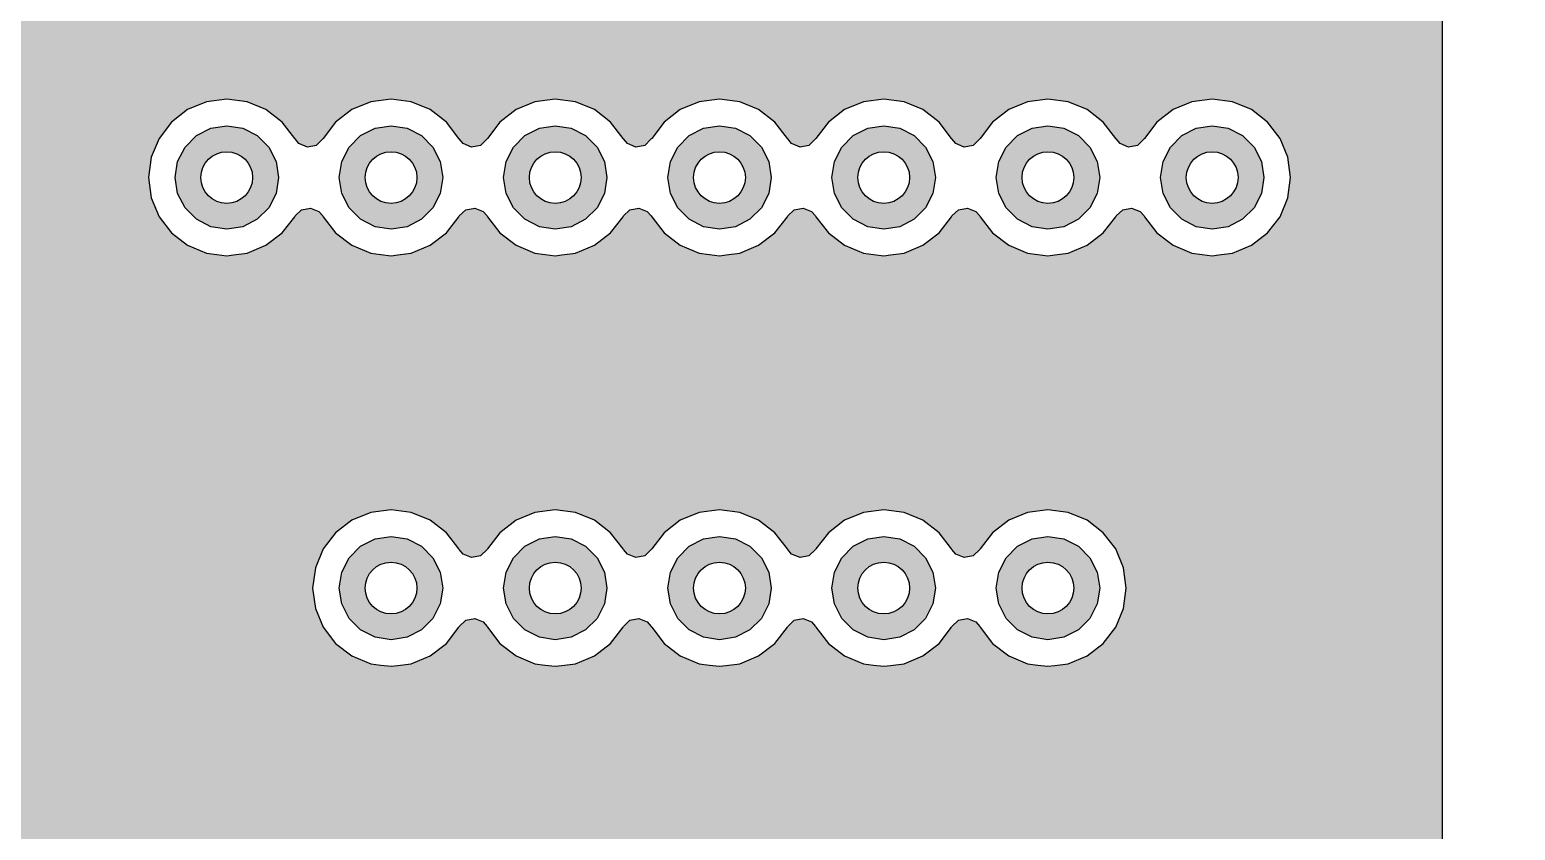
# Model space of a CAD drawing. Header units: millimetres. Extents: x -3894 to -3474, y -291 to 6.
# Drawn here: x -3807.36 to -3795.87, y -195.25 to -189.06 of the extents above; entities that cross this region are included whole.
import ezdxf

# ---------------------------------------------------------------- set-up
doc = ezdxf.new("R2010")
doc.units = ezdxf.units.MM
doc.layers.add('BLACK', color=7, linetype='Continuous')

msp = doc.modelspace()

# ---------------------------------------------------------------- hatches: boundary and pattern name
h = msp.add_hatch(color=256)
h.paths.add_polyline_path([(-3808.922, -186.188), (-3821.21, -186.188), (-3821.21, -188.675), (-3820.441, -188.675), (-3820.441, -189.675), (-3820.441, -189.675), (-3820.441, -190.199), (-3820.441, -193.36), (-3820.441, -193.365), (-3820.419, -193.431), (-3820.364, -193.475), (-3820.314, -193.496), (-3820.279, -193.51), (-3820.154, -193.607), (-3820.057, -193.732), (-3819.997, -193.878), (-3819.976, -194.035), (-3819.997, -194.192), (-3820.057, -194.338), (-3820.154, -194.463), (-3820.279, -194.559), (-3820.364, -194.595), (-3820.368, -194.596), (-3820.421, -194.642), (-3820.441, -194.709), (-3820.441, -196.549), (-3820.441, -197.056), (-3808.922, -197.056), (-3808.922, -189.433), (-3808.961, -189.34), (-3808.961, -189.34), (-3808.982, -189.183), (-3808.961, -189.026), (-3808.961, -189.026), (-3808.922, -188.933)])
h.paths.add_polyline_path([(-3811.986, -188.421, -1), (-3812.386, -188.421, -1)], flags=16)
h.paths.add_polyline_path([(-3813.256, -188.421, -1), (-3813.656, -188.421, -1)], flags=16)
h.paths.add_polyline_path([(-3810.716, -191.596, -1), (-3811.116, -191.596, -1)], flags=16)
h.paths.add_polyline_path([(-3811.986, -191.596, -1), (-3812.386, -191.596, -1)], flags=16)
h.paths.add_polyline_path([(-3814.526, -188.421, -1), (-3814.926, -188.421, -1)], flags=16)
h.paths.add_polyline_path([(-3813.256, -191.596, -1), (-3813.656, -191.596, -1)], flags=16)
h.paths.add_polyline_path([(-3815.796, -188.421, -1), (-3816.196, -188.421, -1)], flags=16)
h.paths.add_polyline_path([(-3814.526, -191.596, -1), (-3814.926, -191.596, -1)], flags=16)
h.paths.add_polyline_path([(-3815.796, -191.596, -1), (-3816.196, -191.596, -1)], flags=16)
h.paths.add_polyline_path([(-3817.066, -188.421, -1), (-3817.466, -188.421, -1)], flags=16)
h.paths.add_polyline_path([(-3817.066, -191.596, -1), (-3817.466, -191.596, -1)], flags=16)
h.paths.add_polyline_path([(-3818.336, -191.596, -1), (-3818.736, -191.596, -1)], flags=16)
h.paths.add_polyline_path([(-3795.233, -186.188), (-3796.424, -186.188), (-3796.518, -186.309), (-3796.643, -186.405), (-3796.789, -186.466), (-3796.894, -186.48), (-3796.946, -186.486), (-3797.024, -186.476), (-3797.103, -186.466), (-3797.249, -186.405), (-3797.374, -186.309), (-3797.467, -186.188), (-3808.161, -186.188), (-3808.219, -186.212), (-3808.294, -186.222), (-3808.376, -186.232), (-3808.458, -186.222), (-3808.533, -186.212), (-3808.591, -186.188), (-3808.922, -186.188), (-3808.922, -188.933), (-3808.9, -188.88), (-3808.804, -188.755), (-3808.679, -188.658), (-3808.533, -188.598), (-3808.533, -188.598), (-3808.376, -188.577), (-3808.219, -188.598), (-3808.219, -188.598), (-3808.149, -188.627), (-3808.073, -188.658), (-3808.051, -188.675), (-3807.948, -188.755), (-3807.851, -188.88), (-3807.791, -189.026), (-3807.774, -189.156), (-3807.77, -189.183), (-3807.791, -189.34), (-3807.851, -189.486), (-3807.948, -189.611), (-3808.073, -189.707), (-3808.219, -189.768), (-3808.324, -189.782), (-3808.376, -189.788), (-3808.454, -189.778), (-3808.533, -189.768), (-3808.679, -189.707), (-3808.804, -189.611), (-3808.9, -189.486), (-3808.922, -189.433), (-3808.922, -197.056), (-3806.162, -197.056), (-3806.264, -196.977), (-3806.36, -196.852), (-3806.421, -196.706), (-3806.421, -196.706), (-3806.442, -196.549), (-3806.421, -196.392), (-3806.421, -196.392), (-3806.36, -196.246), (-3806.264, -196.121), (-3806.139, -196.024), (-3805.993, -195.964), (-3805.993, -195.964), (-3805.836, -195.943), (-3805.679, -195.964), (-3805.679, -195.964), (-3805.533, -196.024), (-3805.408, -196.121), (-3805.299, -196.261), (-3805.278, -196.287), (-3805.213, -196.313), (-3805.144, -196.3), (-3805.097, -196.255), (-3804.994, -196.121), (-3804.869, -196.024), (-3804.723, -195.964), (-3804.723, -195.964), (-3804.566, -195.943), (-3804.409, -195.964), (-3804.409, -195.964), (-3804.263, -196.024), (-3804.138, -196.121), (-3804.029, -196.261), (-3804.008, -196.287), (-3803.943, -196.313), (-3803.874, -196.3), (-3803.827, -196.255), (-3803.724, -196.121), (-3803.599, -196.024), (-3803.453, -195.964), (-3803.453, -195.964), (-3803.296, -195.943), (-3803.139, -195.964), (-3803.139, -195.964), (-3802.993, -196.024), (-3802.868, -196.121), (-3802.759, -196.261), (-3802.738, -196.287), (-3802.673, -196.313), (-3802.604, -196.3), (-3802.557, -196.255), (-3802.454, -196.121), (-3802.329, -196.024), (-3802.183, -195.964), (-3802.183, -195.964), (-3802.026, -195.943), (-3801.869, -195.964), (-3801.869, -195.964), (-3801.723, -196.024), (-3801.598, -196.121), (-3801.489, -196.261), (-3801.468, -196.287), (-3801.403, -196.313), (-3801.334, -196.3), (-3801.287, -196.255), (-3801.184, -196.121), (-3801.059, -196.024), (-3800.913, -195.964), (-3800.913, -195.964), (-3800.756, -195.943), (-3800.599, -195.964), (-3800.599, -195.964), (-3800.453, -196.024), (-3800.328, -196.121), (-3800.219, -196.261), (-3800.198, -196.287), (-3800.133, -196.313), (-3800.064, -196.3), (-3800.017, -196.255), (-3799.914, -196.121), (-3799.789, -196.024), (-3799.643, -195.964), (-3799.643, -195.964), (-3799.486, -195.943), (-3799.329, -195.964), (-3799.329, -195.964), (-3799.183, -196.024), (-3799.058, -196.121), (-3798.949, -196.261), (-3798.928, -196.287), (-3798.863, -196.313), (-3798.794, -196.3), (-3798.747, -196.255), (-3798.644, -196.121), (-3798.519, -196.024), (-3798.373, -195.964), (-3798.373, -195.964), (-3798.216, -195.943), (-3798.059, -195.964), (-3798.059, -195.964), (-3797.913, -196.024), (-3797.788, -196.121), (-3797.691, -196.246), (-3797.631, -196.392), (-3797.61, -196.549), (-3797.631, -196.706), (-3797.691, -196.852), (-3797.788, -196.977), (-3797.89, -197.056), (-3796.438, -197.056), (-3796.438, -189.675), (-3796.438, -188.675), (-3795.233, -188.675)])
h.paths.add_polyline_path([(-3806.139, -189.674), (-3805.993, -189.614), (-3805.993, -189.614), (-3805.836, -189.593), (-3805.679, -189.614), (-3805.679, -189.614), (-3805.533, -189.674), (-3805.408, -189.771), (-3805.311, -189.896), (-3805.304, -189.906), (-3805.278, -189.937), (-3805.213, -189.963), (-3805.144, -189.95), (-3805.097, -189.905), (-3804.994, -189.771), (-3804.869, -189.674), (-3804.723, -189.614), (-3804.723, -189.614), (-3804.566, -189.593), (-3804.409, -189.614), (-3804.409, -189.614), (-3804.263, -189.674), (-3804.138, -189.771), (-3804.041, -189.896), (-3804.034, -189.906), (-3804.008, -189.937), (-3803.943, -189.963), (-3803.874, -189.95), (-3803.827, -189.905), (-3803.724, -189.771), (-3803.599, -189.674), (-3803.453, -189.614), (-3803.453, -189.614), (-3803.296, -189.593), (-3803.139, -189.614), (-3803.139, -189.614), (-3802.993, -189.674), (-3802.868, -189.771), (-3802.771, -189.896), (-3802.764, -189.906), (-3802.738, -189.937), (-3802.673, -189.963), (-3802.604, -189.95), (-3802.557, -189.905), (-3802.454, -189.771), (-3802.329, -189.674), (-3802.183, -189.614), (-3802.183, -189.614), (-3802.026, -189.593), (-3801.869, -189.614), (-3801.869, -189.614), (-3801.723, -189.674), (-3801.598, -189.771), (-3801.501, -189.896), (-3801.494, -189.906), (-3801.468, -189.937), (-3801.403, -189.963), (-3801.334, -189.95), (-3801.287, -189.905), (-3801.184, -189.771), (-3801.059, -189.674), (-3800.913, -189.614), (-3800.913, -189.614), (-3800.756, -189.593), (-3800.599, -189.614), (-3800.599, -189.614), (-3800.453, -189.674), (-3800.328, -189.771), (-3800.231, -189.896), (-3800.224, -189.906), (-3800.198, -189.937), (-3800.133, -189.963), (-3800.064, -189.95), (-3800.017, -189.905), (-3799.914, -189.771), (-3799.789, -189.674), (-3799.643, -189.614), (-3799.643, -189.614), (-3799.486, -189.593), (-3799.329, -189.614), (-3799.329, -189.614), (-3799.183, -189.674), (-3799.058, -189.771), (-3798.961, -189.896), (-3798.954, -189.906), (-3798.928, -189.937), (-3798.863, -189.963), (-3798.794, -189.95), (-3798.747, -189.905), (-3798.644, -189.771), (-3798.519, -189.674), (-3798.373, -189.614), (-3798.373, -189.614), (-3798.216, -189.593), (-3798.059, -189.614), (-3798.059, -189.614), (-3797.913, -189.674), (-3797.788, -189.771), (-3797.691, -189.896), (-3797.631, -190.042), (-3797.61, -190.199), (-3797.631, -190.356), (-3797.691, -190.502), (-3797.788, -190.627), (-3797.913, -190.723), (-3798.059, -190.784), (-3798.164, -190.798), (-3798.216, -190.804), (-3798.294, -190.794), (-3798.373, -190.784), (-3798.519, -190.723), (-3798.644, -190.627), (-3798.74, -190.502), (-3798.74, -190.502), (-3798.743, -190.496), (-3798.774, -190.461), (-3798.839, -190.435), (-3798.908, -190.448), (-3798.954, -190.493), (-3799.058, -190.627), (-3799.183, -190.723), (-3799.329, -190.784), (-3799.434, -190.798), (-3799.486, -190.804), (-3799.564, -190.794), (-3799.643, -190.784), (-3799.789, -190.723), (-3799.914, -190.627), (-3800.01, -190.502), (-3800.01, -190.502), (-3800.013, -190.496), (-3800.044, -190.461), (-3800.109, -190.435), (-3800.178, -190.448), (-3800.224, -190.493), (-3800.328, -190.627), (-3800.453, -190.723), (-3800.599, -190.784), (-3800.704, -190.798), (-3800.756, -190.804), (-3800.834, -190.794), (-3800.913, -190.784), (-3801.059, -190.723), (-3801.184, -190.627), (-3801.28, -190.502), (-3801.28, -190.502), (-3801.283, -190.496), (-3801.314, -190.461), (-3801.379, -190.435), (-3801.448, -190.448), (-3801.494, -190.493), (-3801.598, -190.627), (-3801.723, -190.723), (-3801.869, -190.784), (-3801.974, -190.798), (-3802.026, -190.804), (-3802.104, -190.794), (-3802.183, -190.784), (-3802.329, -190.723), (-3802.454, -190.627), (-3802.55, -190.502), (-3802.55, -190.502), (-3802.553, -190.496), (-3802.584, -190.461), (-3802.649, -190.435), (-3802.718, -190.448), (-3802.764, -190.493), (-3802.868, -190.627), (-3802.993, -190.723), (-3803.139, -190.784), (-3803.244, -190.798), (-3803.296, -190.804), (-3803.374, -190.794), (-3803.453, -190.784), (-3803.599, -190.723), (-3803.724, -190.627), (-3803.82, -190.502), (-3803.82, -190.502), (-3803.823, -190.496), (-3803.854, -190.461), (-3803.919, -190.435), (-3803.988, -190.448), (-3804.034, -190.493), (-3804.138, -190.627), (-3804.263, -190.723), (-3804.409, -190.784), (-3804.514, -190.798), (-3804.566, -190.804), (-3804.644, -190.794), (-3804.723, -190.784), (-3804.869, -190.723), (-3804.994, -190.627), (-3805.09, -190.502), (-3805.09, -190.502), (-3805.093, -190.496), (-3805.124, -190.461), (-3805.189, -190.435), (-3805.258, -190.448), (-3805.304, -190.493), (-3805.408, -190.627), (-3805.533, -190.723), (-3805.679, -190.784), (-3805.784, -190.798), (-3805.836, -190.804), (-3805.914, -190.794), (-3805.993, -190.784), (-3806.139, -190.723), (-3806.264, -190.627), (-3806.36, -190.502), (-3806.421, -190.356), (-3806.421, -190.356), (-3806.442, -190.199), (-3806.421, -190.042), (-3806.421, -190.042), (-3806.36, -189.896), (-3806.264, -189.771)], flags=16)
h.paths.add_polyline_path([(-3806.071, -189.875), (-3805.959, -189.818), (-3805.836, -189.799), (-3805.712, -189.818), (-3805.601, -189.875), (-3805.512, -189.964), (-3805.455, -190.075), (-3805.436, -190.199), (-3805.455, -190.322), (-3805.512, -190.434), (-3805.601, -190.522), (-3805.712, -190.579), (-3805.836, -190.599), (-3805.959, -190.579), (-3806.071, -190.522), (-3806.159, -190.434), (-3806.216, -190.322), (-3806.236, -190.199), (-3806.216, -190.075), (-3806.159, -189.964)], flags=0)
h.paths.add_polyline_path([(-3805.636, -190.199, -1), (-3806.036, -190.199, -1)], flags=0)
h.paths.add_polyline_path([(-3804.801, -189.875), (-3804.689, -189.818), (-3804.566, -189.799), (-3804.442, -189.818), (-3804.331, -189.875), (-3804.242, -189.964), (-3804.185, -190.075), (-3804.166, -190.199), (-3804.185, -190.322), (-3804.242, -190.434), (-3804.331, -190.522), (-3804.442, -190.579), (-3804.566, -190.599), (-3804.689, -190.579), (-3804.801, -190.522), (-3804.889, -190.434), (-3804.946, -190.322), (-3804.966, -190.199), (-3804.946, -190.075), (-3804.889, -189.964)], flags=0)
h.paths.add_polyline_path([(-3804.366, -190.199, -1), (-3804.766, -190.199, -1)], flags=0)
h.paths.add_polyline_path([(-3803.619, -189.964), (-3803.531, -189.875), (-3803.419, -189.818), (-3803.296, -189.799), (-3803.172, -189.818), (-3803.061, -189.875), (-3802.972, -189.964), (-3802.915, -190.075), (-3802.896, -190.199), (-3802.915, -190.322), (-3802.972, -190.434), (-3803.061, -190.522), (-3803.172, -190.579), (-3803.296, -190.599), (-3803.419, -190.579), (-3803.531, -190.522), (-3803.619, -190.434), (-3803.676, -190.322), (-3803.696, -190.199), (-3803.676, -190.075)], flags=0)
h.paths.add_polyline_path([(-3803.096, -190.199, -1), (-3803.496, -190.199, -1)], flags=0)
h.paths.add_polyline_path([(-3802.349, -189.964), (-3802.261, -189.875), (-3802.149, -189.818), (-3802.026, -189.799), (-3801.902, -189.818), (-3801.791, -189.875), (-3801.702, -189.964), (-3801.645, -190.075), (-3801.626, -190.199), (-3801.645, -190.322), (-3801.702, -190.434), (-3801.791, -190.522), (-3801.902, -190.579), (-3802.026, -190.599), (-3802.149, -190.579), (-3802.261, -190.522), (-3802.349, -190.434), (-3802.406, -190.322), (-3802.426, -190.199), (-3802.406, -190.075)], flags=0)
h.paths.add_polyline_path([(-3801.826, -190.199, -1), (-3802.226, -190.199, -1)], flags=0)
h.paths.add_polyline_path([(-3804.869, -192.849), (-3804.723, -192.789), (-3804.723, -192.789), (-3804.566, -192.768), (-3804.409, -192.789), (-3804.409, -192.789), (-3804.263, -192.849), (-3804.138, -192.946), (-3804.041, -193.071), (-3804.034, -193.081), (-3804.008, -193.112), (-3803.943, -193.138), (-3803.874, -193.125), (-3803.827, -193.08), (-3803.724, -192.946), (-3803.599, -192.849), (-3803.453, -192.789), (-3803.453, -192.789), (-3803.296, -192.768), (-3803.139, -192.789), (-3803.139, -192.789), (-3802.993, -192.849), (-3802.868, -192.946), (-3802.771, -193.071), (-3802.764, -193.081), (-3802.738, -193.112), (-3802.673, -193.138), (-3802.604, -193.125), (-3802.557, -193.08), (-3802.454, -192.946), (-3802.329, -192.849), (-3802.183, -192.789), (-3802.183, -192.789), (-3802.026, -192.768), (-3801.869, -192.789), (-3801.869, -192.789), (-3801.723, -192.849), (-3801.598, -192.946), (-3801.501, -193.071), (-3801.494, -193.081), (-3801.468, -193.112), (-3801.403, -193.138), (-3801.334, -193.125), (-3801.287, -193.08), (-3801.184, -192.946), (-3801.059, -192.849), (-3800.913, -192.789), (-3800.913, -192.789), (-3800.756, -192.768), (-3800.599, -192.789), (-3800.599, -192.789), (-3800.453, -192.849), (-3800.328, -192.946), (-3800.231, -193.071), (-3800.224, -193.081), (-3800.198, -193.112), (-3800.133, -193.138), (-3800.064, -193.125), (-3800.017, -193.08), (-3799.914, -192.946), (-3799.789, -192.849), (-3799.643, -192.789), (-3799.643, -192.789), (-3799.486, -192.768), (-3799.329, -192.789), (-3799.329, -192.789), (-3799.183, -192.849), (-3799.058, -192.946), (-3798.961, -193.071), (-3798.901, -193.217), (-3798.88, -193.374), (-3798.901, -193.531), (-3798.961, -193.677), (-3799.058, -193.802), (-3799.183, -193.898), (-3799.329, -193.959), (-3799.434, -193.973), (-3799.486, -193.979), (-3799.564, -193.969), (-3799.643, -193.959), (-3799.789, -193.898), (-3799.914, -193.802), (-3800.01, -193.677), (-3800.01, -193.677), (-3800.013, -193.671), (-3800.044, -193.636), (-3800.109, -193.61), (-3800.178, -193.623), (-3800.224, -193.668), (-3800.328, -193.802), (-3800.453, -193.898), (-3800.599, -193.959), (-3800.704, -193.973), (-3800.756, -193.979), (-3800.834, -193.969), (-3800.913, -193.959), (-3801.059, -193.898), (-3801.184, -193.802), (-3801.28, -193.677), (-3801.28, -193.677), (-3801.283, -193.671), (-3801.314, -193.636), (-3801.379, -193.61), (-3801.448, -193.623), (-3801.494, -193.668), (-3801.598, -193.802), (-3801.723, -193.898), (-3801.869, -193.959), (-3801.974, -193.973), (-3802.026, -193.979), (-3802.104, -193.969), (-3802.183, -193.959), (-3802.329, -193.898), (-3802.454, -193.802), (-3802.55, -193.677), (-3802.55, -193.677), (-3802.553, -193.671), (-3802.584, -193.636), (-3802.649, -193.61), (-3802.718, -193.623), (-3802.764, -193.668), (-3802.868, -193.802), (-3802.993, -193.898), (-3803.139, -193.959), (-3803.244, -193.973), (-3803.296, -193.979), (-3803.374, -193.969), (-3803.453, -193.959), (-3803.599, -193.898), (-3803.724, -193.802), (-3803.82, -193.677), (-3803.82, -193.677), (-3803.823, -193.671), (-3803.854, -193.636), (-3803.919, -193.61), (-3803.988, -193.623), (-3804.034, -193.668), (-3804.138, -193.802), (-3804.263, -193.898), (-3804.409, -193.959), (-3804.514, -193.973), (-3804.566, -193.979), (-3804.644, -193.969), (-3804.723, -193.959), (-3804.869, -193.898), (-3804.994, -193.802), (-3805.09, -193.677), (-3805.151, -193.531), (-3805.151, -193.531), (-3805.172, -193.374), (-3805.151, -193.217), (-3805.151, -193.217), (-3805.09, -193.071), (-3804.994, -192.946)], flags=16)
h.paths.add_polyline_path([(-3804.689, -192.993), (-3804.566, -192.974), (-3804.442, -192.993), (-3804.331, -193.05), (-3804.242, -193.139), (-3804.185, -193.25), (-3804.166, -193.374), (-3804.185, -193.497), (-3804.242, -193.609), (-3804.331, -193.697), (-3804.442, -193.754), (-3804.566, -193.774), (-3804.689, -193.754), (-3804.801, -193.697), (-3804.889, -193.609), (-3804.946, -193.497), (-3804.966, -193.374), (-3804.946, -193.25), (-3804.889, -193.139), (-3804.801, -193.05)], flags=0)
h.paths.add_polyline_path([(-3804.366, -193.374, -1), (-3804.766, -193.374, -1)], flags=0)
h.paths.add_polyline_path([(-3801.136, -190.075), (-3801.079, -189.964), (-3800.991, -189.875), (-3800.879, -189.818), (-3800.756, -189.799), (-3800.632, -189.818), (-3800.521, -189.875), (-3800.432, -189.964), (-3800.375, -190.075), (-3800.356, -190.199), (-3800.375, -190.322), (-3800.432, -190.434), (-3800.521, -190.522), (-3800.632, -190.579), (-3800.756, -190.599), (-3800.879, -190.579), (-3800.991, -190.522), (-3801.079, -190.434), (-3801.136, -190.322), (-3801.156, -190.199)], flags=0)
h.paths.add_polyline_path([(-3803.531, -193.05), (-3803.419, -192.993), (-3803.296, -192.974), (-3803.172, -192.993), (-3803.061, -193.05), (-3802.972, -193.139), (-3802.915, -193.25), (-3802.896, -193.374), (-3802.915, -193.497), (-3802.972, -193.609), (-3803.061, -193.697), (-3803.172, -193.754), (-3803.296, -193.774), (-3803.419, -193.754), (-3803.531, -193.697), (-3803.619, -193.609), (-3803.676, -193.497), (-3803.696, -193.374), (-3803.676, -193.25), (-3803.619, -193.139)], flags=0)
h.paths.add_polyline_path([(-3800.556, -190.199, -1), (-3800.956, -190.199, -1)], flags=0)
h.paths.add_polyline_path([(-3803.096, -193.374, -1), (-3803.496, -193.374, -1)], flags=0)
h.paths.add_polyline_path([(-3802.261, -193.05), (-3802.149, -192.993), (-3802.026, -192.974), (-3801.902, -192.993), (-3801.791, -193.05), (-3801.702, -193.139), (-3801.645, -193.25), (-3801.626, -193.374), (-3801.645, -193.497), (-3801.702, -193.609), (-3801.791, -193.697), (-3801.902, -193.754), (-3802.026, -193.774), (-3802.149, -193.754), (-3802.261, -193.697), (-3802.349, -193.609), (-3802.406, -193.497), (-3802.426, -193.374), (-3802.406, -193.25), (-3802.349, -193.139)], flags=0)
h.paths.add_polyline_path([(-3801.826, -193.374, -1), (-3802.226, -193.374, -1)], flags=0)
h.paths.add_polyline_path([(-3799.866, -190.075), (-3799.809, -189.964), (-3799.721, -189.875), (-3799.609, -189.818), (-3799.486, -189.799), (-3799.362, -189.818), (-3799.251, -189.875), (-3799.162, -189.964), (-3799.105, -190.075), (-3799.086, -190.199), (-3799.105, -190.322), (-3799.162, -190.434), (-3799.251, -190.522), (-3799.362, -190.579), (-3799.486, -190.599), (-3799.609, -190.579), (-3799.721, -190.522), (-3799.809, -190.434), (-3799.866, -190.322), (-3799.886, -190.199)], flags=0)
h.paths.add_polyline_path([(-3799.286, -190.199, -1), (-3799.686, -190.199, -1)], flags=0)
h.paths.add_polyline_path([(-3801.079, -193.139), (-3800.991, -193.05), (-3800.879, -192.993), (-3800.756, -192.974), (-3800.632, -192.993), (-3800.521, -193.05), (-3800.432, -193.139), (-3800.375, -193.25), (-3800.356, -193.374), (-3800.375, -193.497), (-3800.432, -193.609), (-3800.521, -193.697), (-3800.632, -193.754), (-3800.756, -193.774), (-3800.879, -193.754), (-3800.991, -193.697), (-3801.079, -193.609), (-3801.136, -193.497), (-3801.156, -193.374), (-3801.136, -193.25)], flags=0)
h.paths.add_polyline_path([(-3800.556, -193.374, -1), (-3800.956, -193.374, -1)], flags=0)
h.paths.add_polyline_path([(-3798.596, -190.075), (-3798.539, -189.964), (-3798.451, -189.875), (-3798.339, -189.818), (-3798.216, -189.799), (-3798.092, -189.818), (-3797.981, -189.875), (-3797.892, -189.964), (-3797.835, -190.075), (-3797.816, -190.199), (-3797.835, -190.322), (-3797.892, -190.434), (-3797.981, -190.522), (-3798.092, -190.579), (-3798.216, -190.599), (-3798.339, -190.579), (-3798.451, -190.522), (-3798.539, -190.434), (-3798.596, -190.322), (-3798.616, -190.199)], flags=0)
h.paths.add_polyline_path([(-3798.016, -190.199, -1), (-3798.416, -190.199, -1)], flags=0)
h.paths.add_polyline_path([(-3799.809, -193.139), (-3799.721, -193.05), (-3799.609, -192.993), (-3799.486, -192.974), (-3799.362, -192.993), (-3799.251, -193.05), (-3799.162, -193.139), (-3799.105, -193.25), (-3799.086, -193.374), (-3799.105, -193.497), (-3799.162, -193.609), (-3799.251, -193.697), (-3799.362, -193.754), (-3799.486, -193.774), (-3799.609, -193.754), (-3799.721, -193.697), (-3799.809, -193.609), (-3799.866, -193.497), (-3799.886, -193.374), (-3799.866, -193.25)], flags=0)
h.paths.add_polyline_path([(-3799.286, -193.374, -1), (-3799.686, -193.374, -1)], flags=0)

# ---------------------------------------------------------------- linework, layer by layer
at = {"layer": 'BLACK', "linetype": 'Continuous'}
for p, q in [((-3796.438, -188.675), (-3796.438, -189.675)), ((-3805.993, -189.614), (-3806.139, -189.674)), ((-3805.836, -189.593), (-3805.993, -189.614)), ((-3805.993, -189.614), (-3805.993, -189.614)), ((-3805.679, -189.614), (-3805.836, -189.593)), ((-3805.836, -189.593), (-3805.836, -189.593)), ((-3805.533, -189.674), (-3805.679, -189.614)), ((-3805.679, -189.614), (-3805.679, -189.614)), ((-3804.723, -189.614), (-3804.869, -189.674)), ((-3804.566, -189.593), (-3804.723, -189.614)), ((-3804.723, -189.614), (-3804.723, -189.614)), ((-3804.409, -189.614), (-3804.566, -189.593)), ((-3804.566, -189.593), (-3804.566, -189.593)), ((-3804.263, -189.674), (-3804.409, -189.614)), ((-3804.409, -189.614), (-3804.409, -189.614)), ((-3803.453, -189.614), (-3803.599, -189.674)), ((-3803.296, -189.593), (-3803.453, -189.614)), ((-3803.453, -189.614), (-3803.453, -189.614)), ((-3803.139, -189.614), (-3803.296, -189.593)), ((-3803.296, -189.593), (-3803.296, -189.593)), ((-3802.993, -189.674), (-3803.139, -189.614)), ((-3803.139, -189.614), (-3803.139, -189.614)), ((-3802.183, -189.614), (-3802.329, -189.674)), ((-3802.026, -189.593), (-3802.183, -189.614)), ((-3802.183, -189.614), (-3802.183, -189.614)), ((-3801.869, -189.614), (-3802.026, -189.593)), ((-3802.026, -189.593), (-3802.026, -189.593)), ((-3801.723, -189.674), (-3801.869, -189.614)), ((-3801.869, -189.614), (-3801.869, -189.614)), ((-3800.913, -189.614), (-3801.059, -189.674)), ((-3800.756, -189.593), (-3800.913, -189.614)), ((-3800.913, -189.614), (-3800.913, -189.614)), ((-3800.599, -189.614), (-3800.756, -189.593)), ((-3800.756, -189.593), (-3800.756, -189.593)), ((-3800.453, -189.674), (-3800.599, -189.614)), ((-3800.599, -189.614), (-3800.599, -189.614)), ((-3799.643, -189.614), (-3799.789, -189.674)), ((-3799.486, -189.593), (-3799.643, -189.614)), ((-3799.643, -189.614), (-3799.643, -189.614)), ((-3799.329, -189.614), (-3799.486, -189.593)), ((-3799.486, -189.593), (-3799.486, -189.593)), ((-3799.183, -189.674), (-3799.329, -189.614)), ((-3799.329, -189.614), (-3799.329, -189.614)), ((-3798.373, -189.614), (-3798.519, -189.674)), ((-3798.216, -189.593), (-3798.373, -189.614)), ((-3798.373, -189.614), (-3798.373, -189.614)), ((-3798.059, -189.614), (-3798.216, -189.593)), ((-3798.216, -189.593), (-3798.216, -189.593)), ((-3797.913, -189.674), (-3798.059, -189.614)), ((-3798.059, -189.614), (-3798.059, -189.614)), ((-3806.264, -189.771), (-3806.36, -189.896)), ((-3806.139, -189.674), (-3806.264, -189.771)), ((-3805.408, -189.771), (-3805.533, -189.674)), ((-3805.311, -189.896), (-3805.408, -189.771)), ((-3804.994, -189.771), (-3805.09, -189.896)), ((-3804.869, -189.674), (-3804.994, -189.771)), ((-3804.138, -189.771), (-3804.263, -189.674)), ((-3804.041, -189.896), (-3804.138, -189.771)), ((-3803.724, -189.771), (-3803.82, -189.896)), ((-3803.599, -189.674), (-3803.724, -189.771)), ((-3802.868, -189.771), (-3802.993, -189.674)), ((-3802.771, -189.896), (-3802.868, -189.771)), ((-3802.454, -189.771), (-3802.55, -189.896)), ((-3802.329, -189.674), (-3802.454, -189.771)), ((-3801.598, -189.771), (-3801.723, -189.674)), ((-3801.501, -189.896), (-3801.598, -189.771)), ((-3801.184, -189.771), (-3801.28, -189.896)), ((-3801.059, -189.674), (-3801.184, -189.771)), ((-3800.328, -189.771), (-3800.453, -189.674)), ((-3800.231, -189.896), (-3800.328, -189.771)), ((-3799.914, -189.771), (-3800.01, -189.896)), ((-3799.789, -189.674), (-3799.914, -189.771)), ((-3799.058, -189.771), (-3799.183, -189.674)), ((-3798.961, -189.896), (-3799.058, -189.771)), ((-3798.644, -189.771), (-3798.74, -189.896)), ((-3798.519, -189.674), (-3798.644, -189.771)), ((-3797.788, -189.771), (-3797.913, -189.674)), ((-3797.691, -189.896), (-3797.788, -189.771)), ((-3796.438, -189.675), (-3796.438, -189.675)), ((-3796.438, -189.675), (-3796.438, -200.369)), ((-3806.159, -189.964), (-3806.071, -189.875)), ((-3806.071, -189.875), (-3805.959, -189.818)), ((-3805.959, -189.818), (-3805.836, -189.799)), ((-3805.836, -189.799), (-3805.712, -189.818)), ((-3805.712, -189.818), (-3805.601, -189.875)), ((-3805.601, -189.875), (-3805.512, -189.964)), ((-3804.889, -189.964), (-3804.801, -189.875)), ((-3804.801, -189.875), (-3804.689, -189.818)), ((-3804.689, -189.818), (-3804.566, -189.799)), ((-3804.566, -189.799), (-3804.442, -189.818)), ((-3804.442, -189.818), (-3804.331, -189.875)), ((-3804.331, -189.875), (-3804.242, -189.964)), ((-3803.619, -189.964), (-3803.531, -189.875)), ((-3803.531, -189.875), (-3803.419, -189.818)), ((-3803.419, -189.818), (-3803.296, -189.799)), ((-3803.296, -189.799), (-3803.172, -189.818)), ((-3803.172, -189.818), (-3803.061, -189.875)), ((-3803.061, -189.875), (-3802.972, -189.964)), ((-3802.349, -189.964), (-3802.261, -189.875)), ((-3802.261, -189.875), (-3802.149, -189.818)), ((-3802.149, -189.818), (-3802.026, -189.799)), ((-3802.026, -189.799), (-3801.902, -189.818)), ((-3801.902, -189.818), (-3801.791, -189.875)), ((-3801.791, -189.875), (-3801.702, -189.964)), ((-3801.079, -189.964), (-3800.991, -189.875)), ((-3800.991, -189.875), (-3800.879, -189.818)), ((-3800.879, -189.818), (-3800.756, -189.799)), ((-3800.756, -189.799), (-3800.632, -189.818)), ((-3800.632, -189.818), (-3800.521, -189.875)), ((-3800.521, -189.875), (-3800.432, -189.964)), ((-3799.809, -189.964), (-3799.721, -189.875)), ((-3799.721, -189.875), (-3799.609, -189.818)), ((-3799.609, -189.818), (-3799.486, -189.799)), ((-3799.486, -189.799), (-3799.362, -189.818)), ((-3799.362, -189.818), (-3799.251, -189.875)), ((-3799.251, -189.875), (-3799.162, -189.964)), ((-3798.539, -189.964), (-3798.451, -189.875)), ((-3798.451, -189.875), (-3798.339, -189.818)), ((-3798.339, -189.818), (-3798.216, -189.799)), ((-3798.216, -189.799), (-3798.092, -189.818)), ((-3798.092, -189.818), (-3797.981, -189.875)), ((-3797.981, -189.875), (-3797.892, -189.964)), ((-3806.36, -189.896), (-3806.421, -190.042)), ((-3806.216, -190.075), (-3806.159, -189.964)), ((-3805.512, -189.964), (-3805.455, -190.075)), ((-3805.308, -189.901), (-3805.311, -189.896)), ((-3805.311, -189.896), (-3805.311, -189.896)), ((-3805.278, -189.937), (-3805.308, -189.901)), ((-3805.213, -189.963), (-3805.278, -189.937)), ((-3805.144, -189.95), (-3805.213, -189.963)), ((-3805.093, -189.901), (-3805.144, -189.95)), ((-3805.09, -189.896), (-3805.093, -189.901)), ((-3804.946, -190.075), (-3804.889, -189.964)), ((-3804.242, -189.964), (-3804.185, -190.075)), ((-3804.038, -189.901), (-3804.041, -189.896)), ((-3804.041, -189.896), (-3804.041, -189.896)), ((-3804.008, -189.937), (-3804.038, -189.901)), ((-3803.943, -189.963), (-3804.008, -189.937)), ((-3803.874, -189.95), (-3803.943, -189.963)), ((-3803.823, -189.901), (-3803.874, -189.95)), ((-3803.82, -189.896), (-3803.823, -189.901)), ((-3803.676, -190.075), (-3803.619, -189.964)), ((-3802.972, -189.964), (-3802.915, -190.075)), ((-3802.768, -189.901), (-3802.771, -189.896)), ((-3802.771, -189.896), (-3802.771, -189.896)), ((-3802.738, -189.937), (-3802.768, -189.901)), ((-3802.673, -189.963), (-3802.738, -189.937)), ((-3802.604, -189.95), (-3802.673, -189.963)), ((-3802.553, -189.901), (-3802.604, -189.95)), ((-3802.55, -189.896), (-3802.553, -189.901)), ((-3802.406, -190.075), (-3802.349, -189.964)), ((-3801.702, -189.964), (-3801.645, -190.075)), ((-3801.498, -189.901), (-3801.501, -189.896)), ((-3801.501, -189.896), (-3801.501, -189.896)), ((-3801.468, -189.937), (-3801.498, -189.901)), ((-3801.403, -189.963), (-3801.468, -189.937)), ((-3801.334, -189.95), (-3801.403, -189.963)), ((-3801.283, -189.901), (-3801.334, -189.95)), ((-3801.28, -189.896), (-3801.283, -189.901)), ((-3801.136, -190.075), (-3801.079, -189.964)), ((-3800.432, -189.964), (-3800.375, -190.075)), ((-3800.228, -189.901), (-3800.231, -189.896)), ((-3800.231, -189.896), (-3800.231, -189.896)), ((-3800.198, -189.937), (-3800.228, -189.901)), ((-3800.133, -189.963), (-3800.198, -189.937)), ((-3800.064, -189.95), (-3800.133, -189.963)), ((-3800.013, -189.901), (-3800.064, -189.95)), ((-3800.01, -189.896), (-3800.013, -189.901)), ((-3799.866, -190.075), (-3799.809, -189.964)), ((-3799.162, -189.964), (-3799.105, -190.075)), ((-3798.958, -189.901), (-3798.961, -189.896)), ((-3798.961, -189.896), (-3798.961, -189.896)), ((-3798.928, -189.937), (-3798.958, -189.901)), ((-3798.863, -189.963), (-3798.928, -189.937)), ((-3798.794, -189.95), (-3798.863, -189.963)), ((-3798.743, -189.901), (-3798.794, -189.95)), ((-3798.74, -189.896), (-3798.743, -189.901)), ((-3798.596, -190.075), (-3798.539, -189.964)), ((-3797.892, -189.964), (-3797.835, -190.075)), ((-3797.631, -190.042), (-3797.691, -189.896)), ((-3806.421, -190.042), (-3806.442, -190.199)), ((-3806.421, -190.042), (-3806.421, -190.042)), ((-3806.236, -190.199), (-3806.216, -190.075)), ((-3805.455, -190.075), (-3805.436, -190.199)), ((-3804.966, -190.199), (-3804.946, -190.075)), ((-3804.185, -190.075), (-3804.166, -190.199)), ((-3803.696, -190.199), (-3803.676, -190.075)), ((-3802.915, -190.075), (-3802.896, -190.199)), ((-3802.426, -190.199), (-3802.406, -190.075)), ((-3801.645, -190.075), (-3801.626, -190.199)), ((-3801.156, -190.199), (-3801.136, -190.075)), ((-3800.375, -190.075), (-3800.356, -190.199)), ((-3799.886, -190.199), (-3799.866, -190.075)), ((-3799.105, -190.075), (-3799.086, -190.199)), ((-3798.616, -190.199), (-3798.596, -190.075)), ((-3797.835, -190.075), (-3797.816, -190.199)), ((-3797.61, -190.199), (-3797.631, -190.042)), ((-3806.442, -190.199), (-3806.421, -190.356)), ((-3806.442, -190.199), (-3806.442, -190.199)), ((-3806.216, -190.322), (-3806.236, -190.199)), ((-3805.436, -190.199), (-3805.455, -190.322)), ((-3804.946, -190.322), (-3804.966, -190.199)), ((-3804.166, -190.199), (-3804.185, -190.322)), ((-3803.676, -190.322), (-3803.696, -190.199)), ((-3802.896, -190.199), (-3802.915, -190.322)), ((-3802.406, -190.322), (-3802.426, -190.199)), ((-3801.626, -190.199), (-3801.645, -190.322)), ((-3801.136, -190.322), (-3801.156, -190.199)), ((-3800.356, -190.199), (-3800.375, -190.322)), ((-3799.866, -190.322), (-3799.886, -190.199)), ((-3799.086, -190.199), (-3799.105, -190.322)), ((-3798.596, -190.322), (-3798.616, -190.199)), ((-3797.816, -190.199), (-3797.835, -190.322)), ((-3797.631, -190.356), (-3797.61, -190.199)), ((-3806.159, -190.434), (-3806.216, -190.322)), ((-3805.455, -190.322), (-3805.512, -190.434)), ((-3804.889, -190.434), (-3804.946, -190.322)), ((-3804.185, -190.322), (-3804.242, -190.434)), ((-3803.619, -190.434), (-3803.676, -190.322)), ((-3802.915, -190.322), (-3802.972, -190.434)), ((-3802.349, -190.434), (-3802.406, -190.322)), ((-3801.645, -190.322), (-3801.702, -190.434)), ((-3801.079, -190.434), (-3801.136, -190.322)), ((-3800.375, -190.322), (-3800.432, -190.434)), ((-3799.809, -190.434), (-3799.866, -190.322)), ((-3799.105, -190.322), (-3799.162, -190.434)), ((-3798.539, -190.434), (-3798.596, -190.322)), ((-3797.835, -190.322), (-3797.892, -190.434)), ((-3806.421, -190.356), (-3806.421, -190.356)), ((-3806.421, -190.356), (-3806.36, -190.502)), ((-3806.071, -190.522), (-3806.159, -190.434)), ((-3805.512, -190.434), (-3805.601, -190.522)), ((-3805.308, -190.496), (-3805.258, -190.448)), ((-3805.258, -190.448), (-3805.189, -190.435)), ((-3805.189, -190.435), (-3805.124, -190.461)), ((-3805.124, -190.461), (-3805.093, -190.496)), ((-3804.801, -190.522), (-3804.889, -190.434)), ((-3804.242, -190.434), (-3804.331, -190.522)), ((-3804.038, -190.496), (-3803.988, -190.448)), ((-3803.988, -190.448), (-3803.919, -190.435)), ((-3803.919, -190.435), (-3803.854, -190.461)), ((-3803.854, -190.461), (-3803.823, -190.496)), ((-3803.531, -190.522), (-3803.619, -190.434)), ((-3802.972, -190.434), (-3803.061, -190.522)), ((-3802.768, -190.496), (-3802.718, -190.448)), ((-3802.718, -190.448), (-3802.649, -190.435)), ((-3802.649, -190.435), (-3802.584, -190.461)), ((-3802.584, -190.461), (-3802.553, -190.496)), ((-3802.261, -190.522), (-3802.349, -190.434)), ((-3801.702, -190.434), (-3801.791, -190.522)), ((-3801.498, -190.496), (-3801.448, -190.448)), ((-3801.448, -190.448), (-3801.379, -190.435)), ((-3801.379, -190.435), (-3801.314, -190.461)), ((-3801.314, -190.461), (-3801.283, -190.496)), ((-3800.991, -190.522), (-3801.079, -190.434)), ((-3800.432, -190.434), (-3800.521, -190.522)), ((-3800.228, -190.496), (-3800.178, -190.448)), ((-3800.178, -190.448), (-3800.109, -190.435)), ((-3800.109, -190.435), (-3800.044, -190.461)), ((-3800.044, -190.461), (-3800.013, -190.496)), ((-3799.721, -190.522), (-3799.809, -190.434)), ((-3799.162, -190.434), (-3799.251, -190.522)), ((-3798.958, -190.496), (-3798.908, -190.448)), ((-3798.908, -190.448), (-3798.839, -190.435)), ((-3798.839, -190.435), (-3798.774, -190.461)), ((-3798.774, -190.461), (-3798.743, -190.496)), ((-3798.451, -190.522), (-3798.539, -190.434)), ((-3797.892, -190.434), (-3797.981, -190.522)), ((-3797.691, -190.502), (-3797.631, -190.356)), ((-3806.36, -190.502), (-3806.264, -190.627)), ((-3805.959, -190.579), (-3806.071, -190.522)), ((-3805.836, -190.599), (-3805.959, -190.579)), ((-3805.712, -190.579), (-3805.836, -190.599)), ((-3805.601, -190.522), (-3805.712, -190.579)), ((-3805.408, -190.627), (-3805.311, -190.502)), ((-3805.311, -190.502), (-3805.308, -190.496)), ((-3805.311, -190.502), (-3805.311, -190.502)), ((-3805.093, -190.496), (-3805.09, -190.502)), ((-3805.09, -190.502), (-3805.09, -190.502)), ((-3805.09, -190.502), (-3804.994, -190.627)), ((-3804.689, -190.579), (-3804.801, -190.522)), ((-3804.566, -190.599), (-3804.689, -190.579)), ((-3804.442, -190.579), (-3804.566, -190.599)), ((-3804.331, -190.522), (-3804.442, -190.579)), ((-3804.138, -190.627), (-3804.041, -190.502)), ((-3804.041, -190.502), (-3804.038, -190.496)), ((-3804.041, -190.502), (-3804.041, -190.502)), ((-3803.823, -190.496), (-3803.82, -190.502)), ((-3803.82, -190.502), (-3803.82, -190.502)), ((-3803.82, -190.502), (-3803.724, -190.627)), ((-3803.419, -190.579), (-3803.531, -190.522)), ((-3803.296, -190.599), (-3803.419, -190.579)), ((-3803.172, -190.579), (-3803.296, -190.599)), ((-3803.061, -190.522), (-3803.172, -190.579)), ((-3802.868, -190.627), (-3802.771, -190.502)), ((-3802.771, -190.502), (-3802.768, -190.496)), ((-3802.771, -190.502), (-3802.771, -190.502)), ((-3802.553, -190.496), (-3802.55, -190.502)), ((-3802.55, -190.502), (-3802.55, -190.502)), ((-3802.55, -190.502), (-3802.454, -190.627)), ((-3802.149, -190.579), (-3802.261, -190.522)), ((-3802.026, -190.599), (-3802.149, -190.579)), ((-3801.902, -190.579), (-3802.026, -190.599)), ((-3801.791, -190.522), (-3801.902, -190.579)), ((-3801.598, -190.627), (-3801.501, -190.502)), ((-3801.501, -190.502), (-3801.498, -190.496)), ((-3801.501, -190.502), (-3801.501, -190.502)), ((-3801.283, -190.496), (-3801.28, -190.502)), ((-3801.28, -190.502), (-3801.28, -190.502)), ((-3801.28, -190.502), (-3801.184, -190.627)), ((-3800.879, -190.579), (-3800.991, -190.522)), ((-3800.756, -190.599), (-3800.879, -190.579)), ((-3800.632, -190.579), (-3800.756, -190.599)), ((-3800.521, -190.522), (-3800.632, -190.579)), ((-3800.328, -190.627), (-3800.231, -190.502)), ((-3800.231, -190.502), (-3800.228, -190.496)), ((-3800.231, -190.502), (-3800.231, -190.502)), ((-3800.013, -190.496), (-3800.01, -190.502)), ((-3800.01, -190.502), (-3800.01, -190.502)), ((-3800.01, -190.502), (-3799.914, -190.627)), ((-3799.609, -190.579), (-3799.721, -190.522)), ((-3799.486, -190.599), (-3799.609, -190.579)), ((-3799.362, -190.579), (-3799.486, -190.599)), ((-3799.251, -190.522), (-3799.362, -190.579)), ((-3799.058, -190.627), (-3798.961, -190.502)), ((-3798.961, -190.502), (-3798.958, -190.496)), ((-3798.961, -190.502), (-3798.961, -190.502)), ((-3798.743, -190.496), (-3798.74, -190.502)), ((-3798.74, -190.502), (-3798.74, -190.502)), ((-3798.74, -190.502), (-3798.644, -190.627)), ((-3798.339, -190.579), (-3798.451, -190.522)), ((-3798.216, -190.599), (-3798.339, -190.579)), ((-3798.092, -190.579), (-3798.216, -190.599)), ((-3797.981, -190.522), (-3798.092, -190.579)), ((-3797.788, -190.627), (-3797.691, -190.502)), ((-3806.264, -190.627), (-3806.139, -190.723)), ((-3805.533, -190.723), (-3805.408, -190.627)), ((-3804.994, -190.627), (-3804.869, -190.723)), ((-3804.263, -190.723), (-3804.138, -190.627)), ((-3803.724, -190.627), (-3803.599, -190.723)), ((-3802.993, -190.723), (-3802.868, -190.627)), ((-3802.454, -190.627), (-3802.329, -190.723)), ((-3801.723, -190.723), (-3801.598, -190.627)), ((-3801.184, -190.627), (-3801.059, -190.723)), ((-3800.453, -190.723), (-3800.328, -190.627)), ((-3799.914, -190.627), (-3799.789, -190.723)), ((-3799.183, -190.723), (-3799.058, -190.627)), ((-3798.644, -190.627), (-3798.519, -190.723)), ((-3797.913, -190.723), (-3797.788, -190.627)), ((-3806.139, -190.723), (-3805.993, -190.784)), ((-3805.993, -190.784), (-3805.914, -190.794)), ((-3805.914, -190.794), (-3805.836, -190.804)), ((-3805.836, -190.804), (-3805.784, -190.798)), ((-3805.836, -190.804), (-3805.836, -190.804)), ((-3805.836, -190.804), (-3805.836, -190.804)), ((-3805.784, -190.798), (-3805.679, -190.784)), ((-3805.679, -190.784), (-3805.533, -190.723)), ((-3804.869, -190.723), (-3804.723, -190.784)), ((-3804.723, -190.784), (-3804.644, -190.794)), ((-3804.644, -190.794), (-3804.566, -190.804)), ((-3804.566, -190.804), (-3804.514, -190.798)), ((-3804.566, -190.804), (-3804.566, -190.804)), ((-3804.566, -190.804), (-3804.566, -190.804)), ((-3804.514, -190.798), (-3804.409, -190.784)), ((-3804.409, -190.784), (-3804.263, -190.723)), ((-3803.599, -190.723), (-3803.453, -190.784)), ((-3803.453, -190.784), (-3803.374, -190.794)), ((-3803.374, -190.794), (-3803.296, -190.804)), ((-3803.296, -190.804), (-3803.244, -190.798)), ((-3803.296, -190.804), (-3803.296, -190.804)), ((-3803.296, -190.804), (-3803.296, -190.804)), ((-3803.244, -190.798), (-3803.139, -190.784)), ((-3803.139, -190.784), (-3802.993, -190.723)), ((-3802.329, -190.723), (-3802.183, -190.784)), ((-3802.183, -190.784), (-3802.104, -190.794)), ((-3802.104, -190.794), (-3802.026, -190.804)), ((-3802.026, -190.804), (-3801.974, -190.798)), ((-3802.026, -190.804), (-3802.026, -190.804)), ((-3802.026, -190.804), (-3802.026, -190.804)), ((-3801.974, -190.798), (-3801.869, -190.784)), ((-3801.869, -190.784), (-3801.723, -190.723)), ((-3801.059, -190.723), (-3800.913, -190.784)), ((-3800.913, -190.784), (-3800.834, -190.794)), ((-3800.834, -190.794), (-3800.756, -190.804)), ((-3800.756, -190.804), (-3800.704, -190.798)), ((-3800.756, -190.804), (-3800.756, -190.804)), ((-3800.756, -190.804), (-3800.756, -190.804)), ((-3800.704, -190.798), (-3800.599, -190.784)), ((-3800.599, -190.784), (-3800.453, -190.723)), ((-3799.789, -190.723), (-3799.643, -190.784)), ((-3799.643, -190.784), (-3799.564, -190.794)), ((-3799.564, -190.794), (-3799.486, -190.804)), ((-3799.486, -190.804), (-3799.434, -190.798)), ((-3799.486, -190.804), (-3799.486, -190.804)), ((-3799.486, -190.804), (-3799.486, -190.804)), ((-3799.434, -190.798), (-3799.329, -190.784)), ((-3799.329, -190.784), (-3799.183, -190.723)), ((-3798.519, -190.723), (-3798.373, -190.784)), ((-3798.373, -190.784), (-3798.294, -190.794)), ((-3798.294, -190.794), (-3798.216, -190.804)), ((-3798.216, -190.804), (-3798.164, -190.798)), ((-3798.216, -190.804), (-3798.216, -190.804)), ((-3798.216, -190.804), (-3798.216, -190.804)), ((-3798.164, -190.798), (-3798.059, -190.784)), ((-3798.059, -190.784), (-3797.913, -190.723)), ((-3804.869, -192.849), (-3804.994, -192.946)), ((-3804.723, -192.789), (-3804.869, -192.849)), ((-3804.566, -192.768), (-3804.723, -192.789)), ((-3804.723, -192.789), (-3804.723, -192.789)), ((-3804.409, -192.789), (-3804.566, -192.768)), ((-3804.566, -192.768), (-3804.566, -192.768)), ((-3804.263, -192.849), (-3804.409, -192.789)), ((-3804.409, -192.789), (-3804.409, -192.789)), ((-3804.138, -192.946), (-3804.263, -192.849)), ((-3803.599, -192.849), (-3803.724, -192.946)), ((-3803.453, -192.789), (-3803.599, -192.849)), ((-3803.296, -192.768), (-3803.453, -192.789)), ((-3803.453, -192.789), (-3803.453, -192.789)), ((-3803.139, -192.789), (-3803.296, -192.768)), ((-3803.296, -192.768), (-3803.296, -192.768)), ((-3802.993, -192.849), (-3803.139, -192.789)), ((-3803.139, -192.789), (-3803.139, -192.789)), ((-3802.868, -192.946), (-3802.993, -192.849)), ((-3802.329, -192.849), (-3802.454, -192.946)), ((-3802.183, -192.789), (-3802.329, -192.849)), ((-3802.026, -192.768), (-3802.183, -192.789)), ((-3802.183, -192.789), (-3802.183, -192.789)), ((-3801.869, -192.789), (-3802.026, -192.768)), ((-3802.026, -192.768), (-3802.026, -192.768)), ((-3801.723, -192.849), (-3801.869, -192.789)), ((-3801.869, -192.789), (-3801.869, -192.789)), ((-3801.598, -192.946), (-3801.723, -192.849)), ((-3801.059, -192.849), (-3801.184, -192.946)), ((-3800.913, -192.789), (-3801.059, -192.849)), ((-3800.756, -192.768), (-3800.913, -192.789)), ((-3800.913, -192.789), (-3800.913, -192.789)), ((-3800.599, -192.789), (-3800.756, -192.768)), ((-3800.756, -192.768), (-3800.756, -192.768)), ((-3800.453, -192.849), (-3800.599, -192.789)), ((-3800.599, -192.789), (-3800.599, -192.789)), ((-3800.328, -192.946), (-3800.453, -192.849)), ((-3799.789, -192.849), (-3799.914, -192.946)), ((-3799.643, -192.789), (-3799.789, -192.849)), ((-3799.486, -192.768), (-3799.643, -192.789)), ((-3799.643, -192.789), (-3799.643, -192.789)), ((-3799.329, -192.789), (-3799.486, -192.768)), ((-3799.486, -192.768), (-3799.486, -192.768)), ((-3799.183, -192.849), (-3799.329, -192.789)), ((-3799.329, -192.789), (-3799.329, -192.789)), ((-3799.058, -192.946), (-3799.183, -192.849)), ((-3804.994, -192.946), (-3805.09, -193.071)), ((-3804.801, -193.05), (-3804.689, -192.993)), ((-3804.689, -192.993), (-3804.566, -192.974)), ((-3804.566, -192.974), (-3804.442, -192.993)), ((-3804.442, -192.993), (-3804.331, -193.05)), ((-3804.041, -193.071), (-3804.138, -192.946)), ((-3803.724, -192.946), (-3803.82, -193.071)), ((-3803.531, -193.05), (-3803.419, -192.993)), ((-3803.419, -192.993), (-3803.296, -192.974)), ((-3803.296, -192.974), (-3803.172, -192.993)), ((-3803.172, -192.993), (-3803.061, -193.05)), ((-3802.771, -193.071), (-3802.868, -192.946)), ((-3802.454, -192.946), (-3802.55, -193.071)), ((-3802.261, -193.05), (-3802.149, -192.993)), ((-3802.149, -192.993), (-3802.026, -192.974)), ((-3802.026, -192.974), (-3801.902, -192.993)), ((-3801.902, -192.993), (-3801.791, -193.05)), ((-3801.501, -193.071), (-3801.598, -192.946)), ((-3801.184, -192.946), (-3801.28, -193.071)), ((-3800.991, -193.05), (-3800.879, -192.993)), ((-3800.879, -192.993), (-3800.756, -192.974)), ((-3800.756, -192.974), (-3800.632, -192.993)), ((-3800.632, -192.993), (-3800.521, -193.05)), ((-3800.231, -193.071), (-3800.328, -192.946)), ((-3799.914, -192.946), (-3800.01, -193.071)), ((-3799.721, -193.05), (-3799.609, -192.993)), ((-3799.609, -192.993), (-3799.486, -192.974)), ((-3799.486, -192.974), (-3799.362, -192.993)), ((-3799.362, -192.993), (-3799.251, -193.05)), ((-3798.961, -193.071), (-3799.058, -192.946)), ((-3805.09, -193.071), (-3805.151, -193.217)), ((-3804.889, -193.139), (-3804.801, -193.05)), ((-3804.331, -193.05), (-3804.242, -193.139)), ((-3804.038, -193.076), (-3804.041, -193.071)), ((-3804.041, -193.071), (-3804.041, -193.071)), ((-3804.008, -193.112), (-3804.038, -193.076)), ((-3803.823, -193.076), (-3803.874, -193.125)), ((-3803.82, -193.071), (-3803.823, -193.076)), ((-3803.619, -193.139), (-3803.531, -193.05)), ((-3803.061, -193.05), (-3802.972, -193.139)), ((-3802.768, -193.076), (-3802.771, -193.071)), ((-3802.771, -193.071), (-3802.771, -193.071)), ((-3802.738, -193.112), (-3802.768, -193.076)), ((-3802.553, -193.076), (-3802.604, -193.125)), ((-3802.55, -193.071), (-3802.553, -193.076)), ((-3802.349, -193.139), (-3802.261, -193.05)), ((-3801.791, -193.05), (-3801.702, -193.139)), ((-3801.498, -193.076), (-3801.501, -193.071)), ((-3801.501, -193.071), (-3801.501, -193.071)), ((-3801.468, -193.112), (-3801.498, -193.076)), ((-3801.283, -193.076), (-3801.334, -193.125)), ((-3801.28, -193.071), (-3801.283, -193.076)), ((-3801.079, -193.139), (-3800.991, -193.05)), ((-3800.521, -193.05), (-3800.432, -193.139)), ((-3800.228, -193.076), (-3800.231, -193.071)), ((-3800.231, -193.071), (-3800.231, -193.071)), ((-3800.198, -193.112), (-3800.228, -193.076)), ((-3800.013, -193.076), (-3800.064, -193.125)), ((-3800.01, -193.071), (-3800.013, -193.076)), ((-3799.809, -193.139), (-3799.721, -193.05)), ((-3799.251, -193.05), (-3799.162, -193.139)), ((-3798.901, -193.217), (-3798.961, -193.071)), ((-3805.151, -193.217), (-3805.172, -193.374)), ((-3805.151, -193.217), (-3805.151, -193.217)), ((-3804.946, -193.25), (-3804.889, -193.139)), ((-3804.242, -193.139), (-3804.185, -193.25)), ((-3803.943, -193.138), (-3804.008, -193.112)), ((-3803.874, -193.125), (-3803.943, -193.138)), ((-3803.676, -193.25), (-3803.619, -193.139)), ((-3802.972, -193.139), (-3802.915, -193.25)), ((-3802.673, -193.138), (-3802.738, -193.112)), ((-3802.604, -193.125), (-3802.673, -193.138)), ((-3802.406, -193.25), (-3802.349, -193.139)), ((-3801.702, -193.139), (-3801.645, -193.25)), ((-3801.403, -193.138), (-3801.468, -193.112)), ((-3801.334, -193.125), (-3801.403, -193.138)), ((-3801.136, -193.25), (-3801.079, -193.139)), ((-3800.432, -193.139), (-3800.375, -193.25)), ((-3800.133, -193.138), (-3800.198, -193.112)), ((-3800.064, -193.125), (-3800.133, -193.138)), ((-3799.866, -193.25), (-3799.809, -193.139)), ((-3799.162, -193.139), (-3799.105, -193.25)), ((-3798.88, -193.374), (-3798.901, -193.217)), ((-3804.966, -193.374), (-3804.946, -193.25)), ((-3804.185, -193.25), (-3804.166, -193.374)), ((-3803.696, -193.374), (-3803.676, -193.25)), ((-3802.915, -193.25), (-3802.896, -193.374)), ((-3802.426, -193.374), (-3802.406, -193.25)), ((-3801.645, -193.25), (-3801.626, -193.374)), ((-3801.156, -193.374), (-3801.136, -193.25)), ((-3800.375, -193.25), (-3800.356, -193.374)), ((-3799.886, -193.374), (-3799.866, -193.25)), ((-3799.105, -193.25), (-3799.086, -193.374)), ((-3805.172, -193.374), (-3805.151, -193.531)), ((-3805.172, -193.374), (-3805.172, -193.374)), ((-3804.946, -193.497), (-3804.966, -193.374)), ((-3804.166, -193.374), (-3804.185, -193.497)), ((-3803.676, -193.497), (-3803.696, -193.374)), ((-3802.896, -193.374), (-3802.915, -193.497)), ((-3802.406, -193.497), (-3802.426, -193.374)), ((-3801.626, -193.374), (-3801.645, -193.497)), ((-3801.136, -193.497), (-3801.156, -193.374)), ((-3800.356, -193.374), (-3800.375, -193.497)), ((-3799.866, -193.497), (-3799.886, -193.374)), ((-3799.086, -193.374), (-3799.105, -193.497)), ((-3798.901, -193.531), (-3798.88, -193.374)), ((-3805.151, -193.531), (-3805.151, -193.531)), ((-3805.151, -193.531), (-3805.09, -193.677)), ((-3804.889, -193.609), (-3804.946, -193.497)), ((-3804.185, -193.497), (-3804.242, -193.609)), ((-3803.619, -193.609), (-3803.676, -193.497)), ((-3802.915, -193.497), (-3802.972, -193.609)), ((-3802.349, -193.609), (-3802.406, -193.497)), ((-3801.645, -193.497), (-3801.702, -193.609)), ((-3801.079, -193.609), (-3801.136, -193.497)), ((-3800.375, -193.497), (-3800.432, -193.609)), ((-3799.809, -193.609), (-3799.866, -193.497)), ((-3799.105, -193.497), (-3799.162, -193.609)), ((-3798.961, -193.677), (-3798.901, -193.531)), ((-3805.09, -193.677), (-3804.994, -193.802)), ((-3804.801, -193.697), (-3804.889, -193.609)), ((-3804.242, -193.609), (-3804.331, -193.697)), ((-3804.138, -193.802), (-3804.041, -193.677)), ((-3804.041, -193.677), (-3804.038, -193.671)), ((-3804.041, -193.677), (-3804.041, -193.677)), ((-3804.038, -193.671), (-3803.988, -193.623)), ((-3803.988, -193.623), (-3803.919, -193.61)), ((-3803.919, -193.61), (-3803.854, -193.636)), ((-3803.854, -193.636), (-3803.823, -193.671)), ((-3803.823, -193.671), (-3803.82, -193.677)), ((-3803.82, -193.677), (-3803.82, -193.677)), ((-3803.82, -193.677), (-3803.724, -193.802)), ((-3803.531, -193.697), (-3803.619, -193.609)), ((-3802.972, -193.609), (-3803.061, -193.697)), ((-3802.868, -193.802), (-3802.771, -193.677)), ((-3802.771, -193.677), (-3802.768, -193.671)), ((-3802.771, -193.677), (-3802.771, -193.677)), ((-3802.768, -193.671), (-3802.718, -193.623)), ((-3802.718, -193.623), (-3802.649, -193.61)), ((-3802.649, -193.61), (-3802.584, -193.636)), ((-3802.584, -193.636), (-3802.553, -193.671)), ((-3802.553, -193.671), (-3802.55, -193.677)), ((-3802.55, -193.677), (-3802.55, -193.677)), ((-3802.55, -193.677), (-3802.454, -193.802)), ((-3802.261, -193.697), (-3802.349, -193.609)), ((-3801.702, -193.609), (-3801.791, -193.697)), ((-3801.598, -193.802), (-3801.501, -193.677)), ((-3801.501, -193.677), (-3801.498, -193.671)), ((-3801.501, -193.677), (-3801.501, -193.677)), ((-3801.498, -193.671), (-3801.448, -193.623)), ((-3801.448, -193.623), (-3801.379, -193.61)), ((-3801.379, -193.61), (-3801.314, -193.636)), ((-3801.314, -193.636), (-3801.283, -193.671)), ((-3801.283, -193.671), (-3801.28, -193.677)), ((-3801.28, -193.677), (-3801.28, -193.677)), ((-3801.28, -193.677), (-3801.184, -193.802)), ((-3800.991, -193.697), (-3801.079, -193.609)), ((-3800.432, -193.609), (-3800.521, -193.697)), ((-3800.328, -193.802), (-3800.231, -193.677)), ((-3800.231, -193.677), (-3800.228, -193.671)), ((-3800.231, -193.677), (-3800.231, -193.677)), ((-3800.228, -193.671), (-3800.178, -193.623)), ((-3800.178, -193.623), (-3800.109, -193.61)), ((-3800.109, -193.61), (-3800.044, -193.636)), ((-3800.044, -193.636), (-3800.013, -193.671)), ((-3800.013, -193.671), (-3800.01, -193.677)), ((-3800.01, -193.677), (-3800.01, -193.677)), ((-3800.01, -193.677), (-3799.914, -193.802)), ((-3799.721, -193.697), (-3799.809, -193.609)), ((-3799.162, -193.609), (-3799.251, -193.697)), ((-3799.058, -193.802), (-3798.961, -193.677)), ((-3804.689, -193.754), (-3804.801, -193.697)), ((-3804.566, -193.774), (-3804.689, -193.754)), ((-3804.442, -193.754), (-3804.566, -193.774)), ((-3804.331, -193.697), (-3804.442, -193.754)), ((-3803.419, -193.754), (-3803.531, -193.697)), ((-3803.296, -193.774), (-3803.419, -193.754)), ((-3803.172, -193.754), (-3803.296, -193.774)), ((-3803.061, -193.697), (-3803.172, -193.754)), ((-3802.149, -193.754), (-3802.261, -193.697)), ((-3802.026, -193.774), (-3802.149, -193.754)), ((-3801.902, -193.754), (-3802.026, -193.774)), ((-3801.791, -193.697), (-3801.902, -193.754)), ((-3800.879, -193.754), (-3800.991, -193.697)), ((-3800.756, -193.774), (-3800.879, -193.754)), ((-3800.632, -193.754), (-3800.756, -193.774)), ((-3800.521, -193.697), (-3800.632, -193.754)), ((-3799.609, -193.754), (-3799.721, -193.697)), ((-3799.486, -193.774), (-3799.609, -193.754)), ((-3799.362, -193.754), (-3799.486, -193.774)), ((-3799.251, -193.697), (-3799.362, -193.754)), ((-3804.994, -193.802), (-3804.869, -193.898)), ((-3804.869, -193.898), (-3804.723, -193.959)), ((-3804.409, -193.959), (-3804.263, -193.898)), ((-3804.263, -193.898), (-3804.138, -193.802)), ((-3803.724, -193.802), (-3803.599, -193.898)), ((-3803.599, -193.898), (-3803.453, -193.959)), ((-3803.139, -193.959), (-3802.993, -193.898)), ((-3802.993, -193.898), (-3802.868, -193.802)), ((-3802.454, -193.802), (-3802.329, -193.898)), ((-3802.329, -193.898), (-3802.183, -193.959)), ((-3801.869, -193.959), (-3801.723, -193.898)), ((-3801.723, -193.898), (-3801.598, -193.802)), ((-3801.184, -193.802), (-3801.059, -193.898)), ((-3801.059, -193.898), (-3800.913, -193.959)), ((-3800.599, -193.959), (-3800.453, -193.898)), ((-3800.453, -193.898), (-3800.328, -193.802)), ((-3799.914, -193.802), (-3799.789, -193.898)), ((-3799.789, -193.898), (-3799.643, -193.959)), ((-3799.329, -193.959), (-3799.183, -193.898)), ((-3799.183, -193.898), (-3799.058, -193.802)), ((-3804.723, -193.959), (-3804.644, -193.969)), ((-3804.644, -193.969), (-3804.566, -193.979)), ((-3804.566, -193.979), (-3804.514, -193.973)), ((-3804.566, -193.979), (-3804.566, -193.979)), ((-3804.566, -193.979), (-3804.566, -193.979)), ((-3804.514, -193.973), (-3804.409, -193.959)), ((-3803.453, -193.959), (-3803.374, -193.969)), ((-3803.374, -193.969), (-3803.296, -193.979)), ((-3803.296, -193.979), (-3803.244, -193.973)), ((-3803.296, -193.979), (-3803.296, -193.979)), ((-3803.296, -193.979), (-3803.296, -193.979)), ((-3803.244, -193.973), (-3803.139, -193.959)), ((-3802.183, -193.959), (-3802.104, -193.969)), ((-3802.104, -193.969), (-3802.026, -193.979)), ((-3802.026, -193.979), (-3801.974, -193.973)), ((-3802.026, -193.979), (-3802.026, -193.979)), ((-3802.026, -193.979), (-3802.026, -193.979)), ((-3801.974, -193.973), (-3801.869, -193.959)), ((-3800.913, -193.959), (-3800.834, -193.969)), ((-3800.834, -193.969), (-3800.756, -193.979)), ((-3800.756, -193.979), (-3800.704, -193.973)), ((-3800.756, -193.979), (-3800.756, -193.979)), ((-3800.756, -193.979), (-3800.756, -193.979)), ((-3800.704, -193.973), (-3800.599, -193.959)), ((-3799.643, -193.959), (-3799.564, -193.969)), ((-3799.564, -193.969), (-3799.486, -193.979)), ((-3799.486, -193.979), (-3799.434, -193.973)), ((-3799.486, -193.979), (-3799.486, -193.979)), ((-3799.486, -193.979), (-3799.486, -193.979)), ((-3799.434, -193.973), (-3799.329, -193.959))]:
    msp.add_line(p, q, dxfattribs=at)
at = {"layer": 'BLACK'}
for centre in [(-3805.836, -190.199), (-3804.566, -190.199), (-3803.296, -190.199), (-3802.026, -190.199), (-3800.756, -190.199), (-3799.486, -190.199), (-3798.216, -190.199), (-3804.566, -193.374), (-3803.296, -193.374), (-3802.026, -193.374), (-3800.756, -193.374), (-3799.486, -193.374)]:
    msp.add_circle(centre, 0.2, dxfattribs=at)
msp.add_arc((-3808.531, -206.409), 33.5, 0, 180, dxfattribs=at)

doc.saveas('drawing.dxf')
